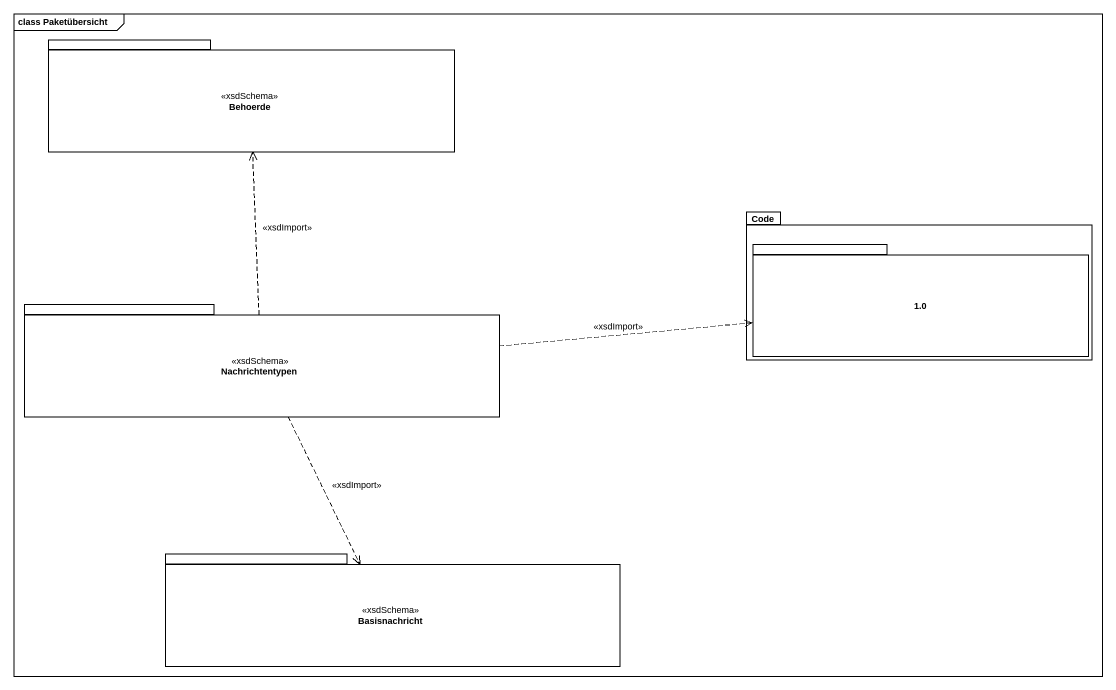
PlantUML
@startuml
mainframe class Paketübersicht
package Behoerde <<xsdSchema>> {
}
package Code {
  package "1.0" as p1_0 {
  }
}
package Nachrichtentypen <<xsdSchema>> {
}
package Basisnachricht <<xsdSchema>> {
}
Nachrichtentypen .up.> Behoerde : <<xsdImport>>
Nachrichtentypen .right.> p1_0 : <<xsdImport>>
Nachrichtentypen ..> Basisnachricht : <<xsdImport>>
@enduml
